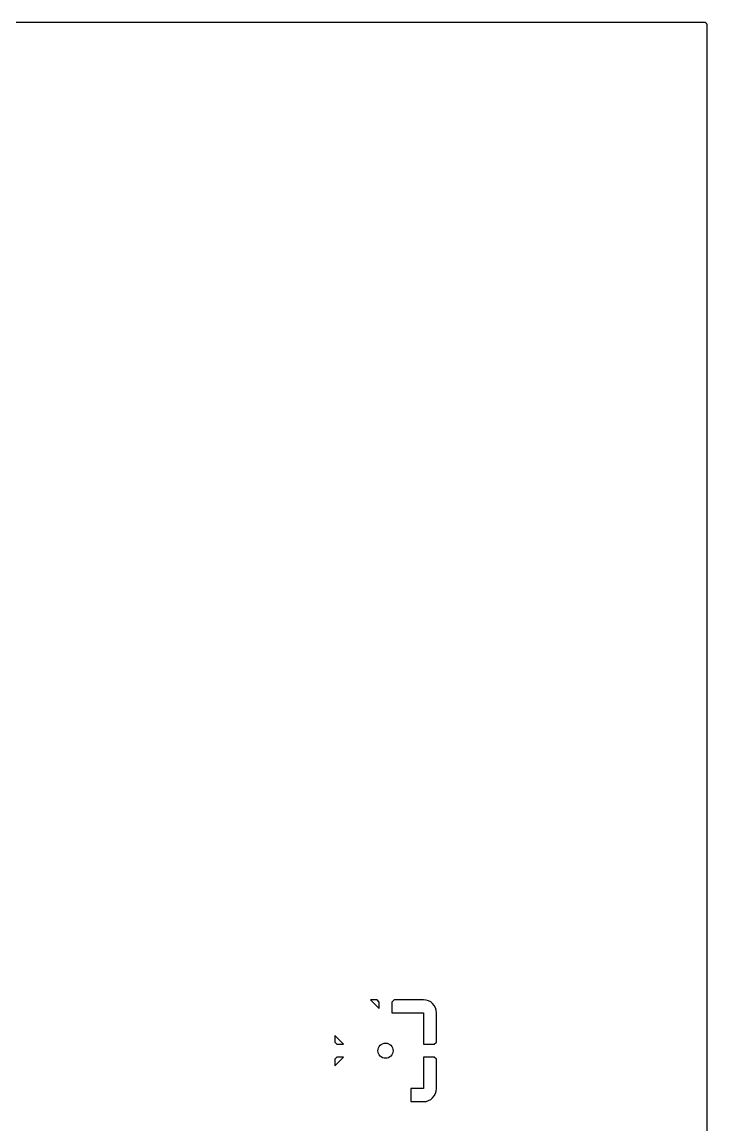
# Model space of a CAD drawing. Extents: x 74 to 216, y -130 to -38.
# Drawn here: x 188.84 to 215.9, y -81.67 to -38.1 of the extents above; entities that cross this region are included whole.
import ezdxf

# ---------------------------------------------------------------- set-up
doc = ezdxf.new("R2010")
doc.units = 0
doc.layers.add('BLACK', color=7, linetype='CONTINUOUS')

msp = doc.modelspace()

# ---------------------------------------------------------------- linework, layer by layer
at = {"layer": 'BLACK', "linetype": 'CONTINUOUS'}
for p, q in [((73.787, -38.1), (215.773, -38.1)), ((215.773, -38.1), (215.774, -38.1)), ((215.774, -38.1), (215.774, -38.1)), ((215.774, -38.1), (215.774, -38.1)), ((215.774, -38.1), (215.775, -38.1)), ((215.775, -38.1), (215.787, -38.1013)), ((215.787, -38.1013), (215.799, -38.1026)), ((215.799, -38.1026), (215.799, -38.1027)), ((215.799, -38.1027), (215.799, -38.1028)), ((215.799, -38.1028), (215.811, -38.1064)), ((215.811, -38.1064), (215.822, -38.1099)), ((215.822, -38.1099), (215.823, -38.1101)), ((215.823, -38.1101), (215.823, -38.1103)), ((215.823, -38.1103), (215.833, -38.116)), ((215.833, -38.116), (215.844, -38.1217)), ((215.844, -38.1217), (215.844, -38.122)), ((215.844, -38.122), (215.845, -38.1222)), ((215.845, -38.1222), (215.854, -38.1299)), ((215.854, -38.1299), (215.863, -38.1375)), ((215.863, -38.1375), (215.863, -38.1379)), ((215.863, -38.1379), (215.864, -38.1381)), ((215.864, -38.1381), (215.871, -38.1475)), ((215.871, -38.1475), (215.879, -38.1567)), ((215.879, -38.1567), (215.879, -38.1571)), ((215.879, -38.1571), (215.879, -38.1575)), ((215.879, -38.1575), (215.885, -38.1681)), ((215.885, -38.1681), (215.89, -38.1786)), ((215.89, -38.1786), (215.891, -38.179)), ((215.891, -38.179), (215.891, -38.1794)), ((215.891, -38.1794), (215.894, -38.1909)), ((215.894, -38.1909), (215.898, -38.2023)), ((215.898, -38.2023), (215.898, -38.2028)), ((215.898, -38.2028), (215.898, -38.2032)), ((215.898, -38.2032), (215.899, -38.2151)), ((215.899, -38.2151), (215.9, -38.227)), ((215.9, -38.227), (215.9, -129.413)), ((202.862, -76.7319), (202.605, -76.7312)), ((202.605, -76.7312), (202.946, -77.0718)), ((202.946, -76.8164), (202.862, -76.7319)), ((202.946, -77.0718), (202.946, -76.8164)), ((203.538, -76.7319), (203.454, -76.8164)), ((203.454, -76.8164), (203.454, -77.24)), ((204.694, -76.7289), (203.538, -76.7319)), ((204.8, -76.7394), (204.694, -76.7289)), ((204.895, -76.7684), (204.8, -76.7394)), ((204.984, -76.8156), (204.895, -76.7684)), ((205.061, -76.8791), (204.984, -76.8156)), ((205.124, -76.9564), (205.061, -76.8791)), ((205.172, -77.0447), (205.124, -76.9564)), ((205.201, -77.1404), (205.172, -77.0447)), ((203.454, -77.24), (204.7, -77.24)), ((204.7, -77.24), (204.7, -78.486)), ((205.211, -77.2461), (205.201, -77.1404)), ((205.208, -78.4015), (205.211, -77.2461)), ((201.532, -78.486), (201.191, -78.1454)), ((201.191, -78.1454), (201.192, -78.4015)), ((201.192, -78.4015), (201.276, -78.486)), ((205.124, -78.486), (205.208, -78.4015)), ((201.276, -78.486), (201.532, -78.486)), ((204.7, -78.486), (205.124, -78.486)), ((201.191, -79.3346), (201.532, -78.994)), ((201.192, -79.0785), (201.191, -79.3346)), ((201.276, -78.994), (201.192, -79.0785)), ((201.532, -78.994), (201.276, -78.994)), ((204.7, -78.994), (204.7, -80.24)), ((205.124, -78.994), (204.7, -78.994)), ((205.208, -79.0785), (205.124, -78.994)), ((205.211, -80.2339), (205.208, -79.0785)), ((204.7, -80.24), (204.2, -80.24)), ((204.2, -80.24), (204.2, -80.7498)), ((204.984, -80.6644), (205.061, -80.6009)), ((205.061, -80.6009), (205.124, -80.5236)), ((205.124, -80.5236), (205.172, -80.4353)), ((205.172, -80.4353), (205.201, -80.3396)), ((205.201, -80.3396), (205.211, -80.2339)), ((204.2, -80.7498), (204.694, -80.7511)), ((204.694, -80.7511), (204.8, -80.7407)), ((204.8, -80.7407), (204.895, -80.7116)), ((204.895, -80.7116), (204.984, -80.6644))]:
    msp.add_line(p, q, dxfattribs=at)
at = {"layer": 'BLACK'}
msp.add_circle((203.2, -78.74), 0.3, dxfattribs=at)

doc.saveas('drawing.dxf')
